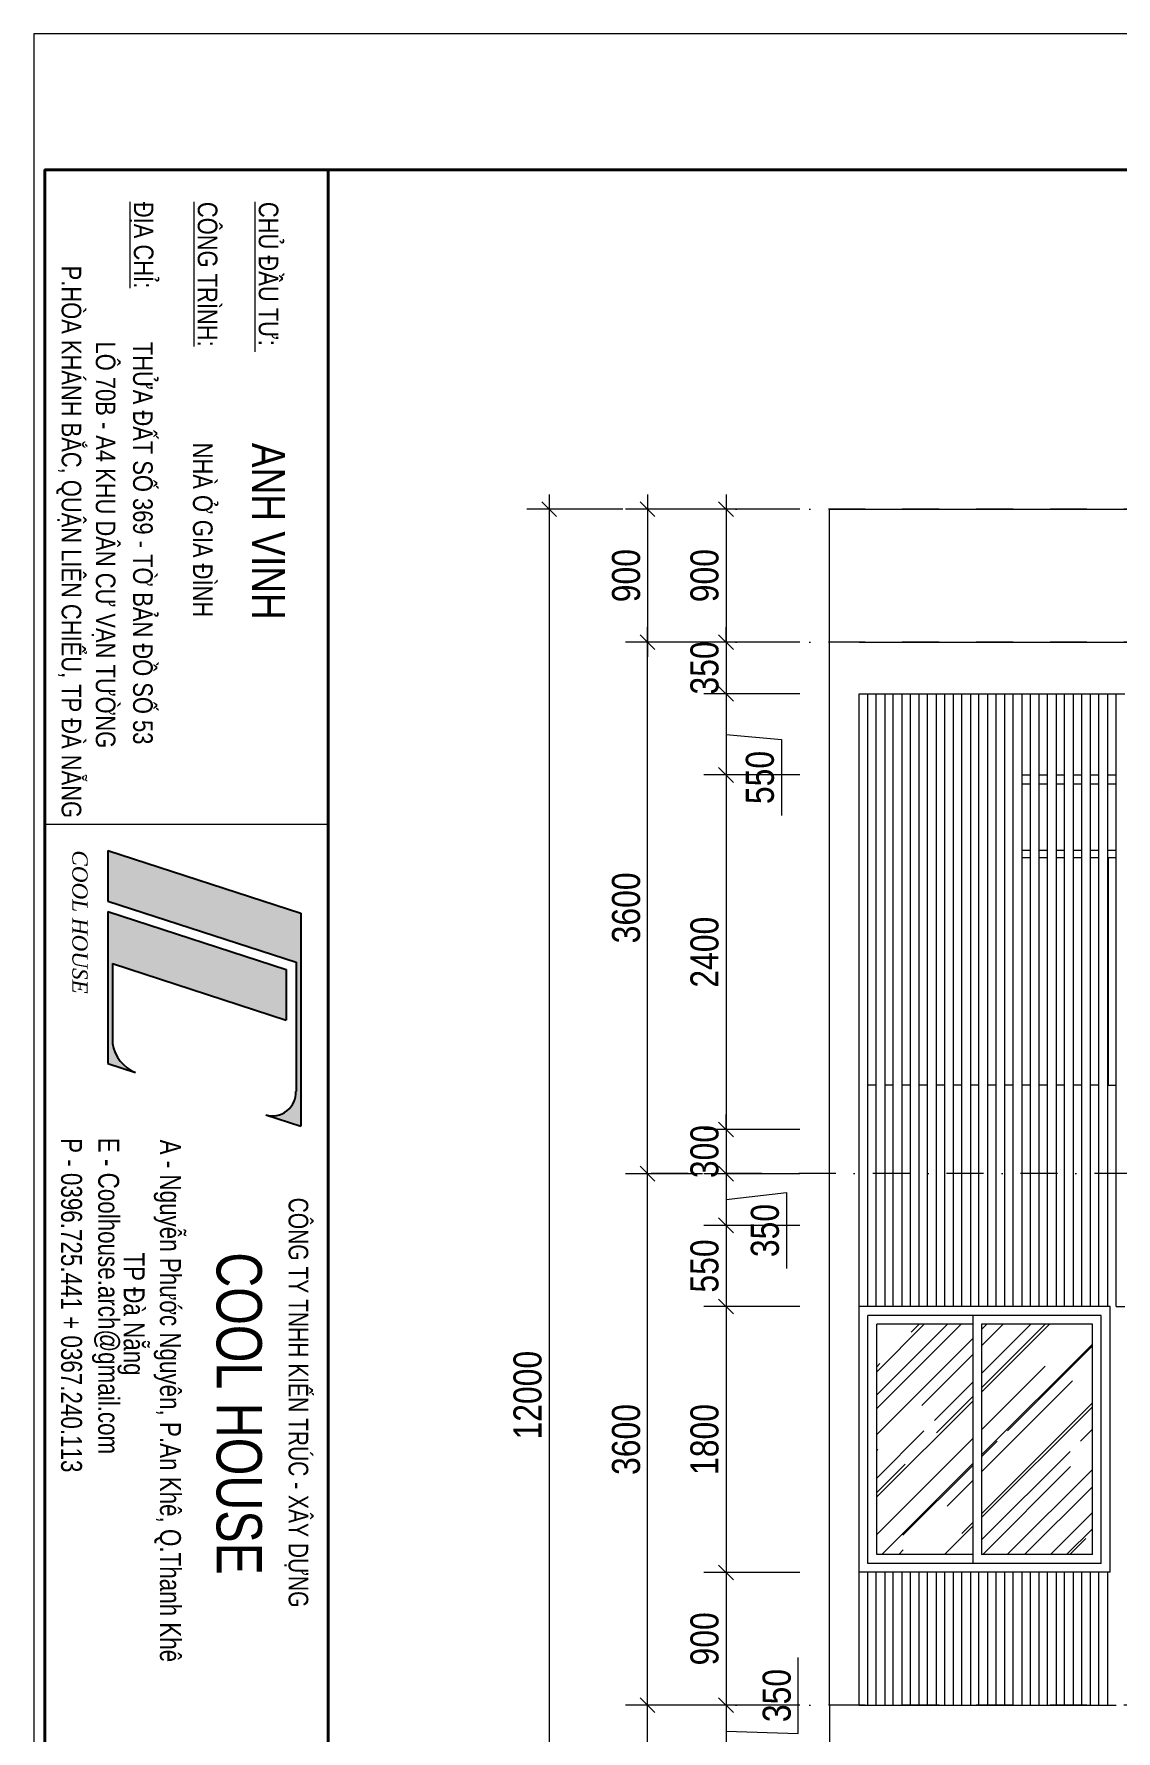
# Model space of a CAD drawing. Header units: inches. Extents: x 921646 to 2157952, y -92667 to 262089.
# Drawn here: x 1967989 to 1975314, y 175578 to 187071 of the extents above; entities that cross this region are included whole.
import ezdxf

# ---------------------------------------------------------------- set-up
doc = ezdxf.new("R2010")
doc.units = ezdxf.units.IN
doc.header["$MEASUREMENT"] = 0
doc.linetypes.add('DASHDOT', pattern=[1, 0.5, -0.25, 0, -0.25])
doc.layers.get('0').update_dxf_attribs({"lineweight": 9})
doc.layers.get('DEFPOINTS').update_dxf_attribs({"lineweight": 9})
for name, color, linetype, lineweight in [('04-TRUC', 40, 'DASHDOT', 9), ('11 CUA', 42, 'Continuous', 15), ('13-VATDUNG', 104, 'Continuous', 13), ('Cp Net Dam 0.25', 4, 'Continuous', 25), ('Cp Net Manh 0.15', 8, 'Continuous', 15), ('Cp Net Thep 0.40', 2, 'Continuous', 40), ('Cp Text 0.15', 3, 'Continuous', 15), ('dim', 252, 'Continuous', 9), ('HATCH', 244, 'Continuous', 0)]:
    doc.layers.add(name, color=color, linetype=linetype, lineweight=lineweight)
doc.styles.add('IN', font='VHARIAL.TTF')
doc.styles.add('kt', font='VHELVCN.TTF')
doc.styles.add('Text', font='VKORIN.TTF')
doc.styles.add('tvsimil', font='tvsimli.shx', dxfattribs={"width": 0.85})
doc.dimstyles.new('DIM 100 - cp1601 nho', dxfattribs={"dimtxt": 190, "dimasz": 100, "dimexe": 150, "dimexo": 100, "dimgap": 50, "dimtad": 1, "dimdec": 0, "dimrnd": 1, "dimzin": 0, "dimdsep": 32, "dimtxsty": 'tvsimil', "dimblk": 'OBLIQUE', "dimcen": -0.09, "dimdle": 100, "dimclrd": 15, "dimclre": 15, "dimclrt": 3, "dimadec": 0, "dimazin": 0, "dimtfac": 1, "dimtdec": 0, "dimtix": 1, "dimtmove": 1, "dimatfit": 3, "dimfxl": 500, "dimfxlon": 1, "dimtolj": 1, "dimtzin": 0, "dimlwd": -1, "dimlwe": -1, "dimarcsym": 0})

# ---------------------------------------------------------------- blocks, each defined once
blk = doc.blocks.new('_Oblique')
at = {"color": 0, "linetype": 'ByBlock', "lineweight": -2}
blk.add_line((-0.5, -0.5), (0.5, 0.5), dxfattribs=at)
blk = doc.blocks.new('*D159')
at = {"layer": 'DEFPOINTS', "color": 0, "transparency": 16777216}
for p in [(1973574, 178453), (1972674, 176653), (1973574, 176653)]:
    blk.add_point(p, dxfattribs=at)
at = {"layer": 'dim', "color": 15, "linetype": 'Continuous', "transparency": 16777216}
for p, q in [((1972674, 178553), (1972674, 176553)), ((1973174, 178453), (1972524, 178453)), ((1973174, 176653), (1972524, 176653))]:
    blk.add_line(p, q, dxfattribs=at)
at = {"layer": 'dim', "color": 15, "transparency": 16777216, "xscale": 100, "yscale": 100, "zscale": 100}
for p, rotation in [((1972674, 178453), 90), ((1972674, 176653), 270)]:
    blk.add_blockref('_Oblique', p, dxfattribs=dict(at, rotation=rotation))
at = {"layer": 'dim', "color": 3, "transparency": 16777216, "insert": (1972529, 177553), "char_height": 190, "attachment_point": 5, "rotation": 90, "style": 'tvsimil'}
blk.add_mtext('\\A1;1800', dxfattribs=at)
blk = doc.blocks.new('*D160')
at = {"layer": 'DEFPOINTS', "color": 0, "transparency": 16777216}
for p in [(1972143, 175753), (1972615, 175753), (1972615, 171853)]:
    blk.add_point(p, dxfattribs=at)
at = {"layer": 'dim', "color": 15, "linetype": 'Continuous', "transparency": 16777216}
for p, q in [((1972143, 171753), (1972143, 175853)), ((1972515, 175753), (1971993, 175753)), ((1972515, 171853), (1971993, 171853))]:
    blk.add_line(p, q, dxfattribs=at)
at = {"layer": 'dim', "color": 15, "transparency": 16777216, "xscale": 100, "yscale": 100, "zscale": 100}
for p, rotation in [((1972143, 175753), 90), ((1972143, 171853), 270)]:
    blk.add_blockref('_Oblique', p, dxfattribs=dict(at, rotation=rotation))
at = {"layer": 'dim', "color": 3, "transparency": 16777216, "insert": (1971998, 173803), "char_height": 190, "attachment_point": 5, "rotation": 90, "style": 'tvsimil'}
blk.add_mtext('\\A1;3900', dxfattribs=at)
blk = doc.blocks.new('*D161')
at = {"layer": 'DEFPOINTS', "color": 0, "transparency": 16777216}
for p in [(1972143, 179353), (1972615, 179353), (1972615, 175753)]:
    blk.add_point(p, dxfattribs=at)
at = {"layer": 'dim', "color": 15, "linetype": 'Continuous', "transparency": 16777216}
for p, q in [((1972143, 175653), (1972143, 179453)), ((1972515, 179353), (1971993, 179353)), ((1972515, 175753), (1971993, 175753))]:
    blk.add_line(p, q, dxfattribs=at)
at = {"layer": 'dim', "color": 15, "transparency": 16777216, "xscale": 100, "yscale": 100, "zscale": 100}
for p, rotation in [((1972143, 179353), 90), ((1972143, 175753), 270)]:
    blk.add_blockref('_Oblique', p, dxfattribs=dict(at, rotation=rotation))
at = {"layer": 'dim', "color": 3, "transparency": 16777216, "insert": (1971998, 177553), "char_height": 190, "attachment_point": 5, "rotation": 90, "style": 'tvsimil'}
blk.add_mtext('\\A1;3600', dxfattribs=at)
blk = doc.blocks.new('*D164')
at = {"layer": 'DEFPOINTS', "color": 0, "transparency": 16777216}
for p in [(1972615, 183853), (1971476, 171853), (1972615, 171853)]:
    blk.add_point(p, dxfattribs=at)
at = {"layer": 'dim', "color": 15, "linetype": 'Continuous', "transparency": 16777216}
for p, q in [((1971476, 183953), (1971476, 171753)), ((1971976, 183853), (1971326, 183853)), ((1971976, 171853), (1971326, 171853))]:
    blk.add_line(p, q, dxfattribs=at)
at = {"layer": 'dim', "color": 15, "transparency": 16777216, "xscale": 100, "yscale": 100, "zscale": 100}
for p, rotation in [((1971476, 183853), 90), ((1971476, 171853), 270)]:
    blk.add_blockref('_Oblique', p, dxfattribs=dict(at, rotation=rotation))
at = {"layer": 'dim', "color": 3, "transparency": 16777216, "insert": (1971331, 177853), "char_height": 190, "attachment_point": 5, "rotation": 90, "style": 'tvsimil'}
blk.add_mtext('\\A1;12000', dxfattribs=at)
blk = doc.blocks.new('*D165')
at = {"layer": 'DEFPOINTS', "color": 0, "transparency": 16777216}
for p in [(1972615, 183853), (1972143, 182953), (1972615, 182953)]:
    blk.add_point(p, dxfattribs=at)
at = {"layer": 'dim', "color": 15, "linetype": 'Continuous', "transparency": 16777216}
for p, q in [((1972143, 183953), (1972143, 182853)), ((1972515, 183853), (1971993, 183853)), ((1972515, 182953), (1971993, 182953))]:
    blk.add_line(p, q, dxfattribs=at)
at = {"layer": 'dim', "color": 15, "transparency": 16777216, "xscale": 100, "yscale": 100, "zscale": 100}
for p, rotation in [((1972143, 183853), 90), ((1972143, 182953), 270)]:
    blk.add_blockref('_Oblique', p, dxfattribs=dict(at, rotation=rotation))
at = {"layer": 'dim', "color": 3, "transparency": 16777216, "insert": (1971998, 183403), "char_height": 190, "attachment_point": 5, "rotation": 90, "style": 'tvsimil'}
blk.add_mtext('\\A1;900', dxfattribs=at)
blk = doc.blocks.new('*D167')
at = {"layer": 'DEFPOINTS', "color": 0, "transparency": 16777216}
for p in [(1975374, 179653), (1972674, 179353), (1973374, 179353)]:
    blk.add_point(p, dxfattribs=at)
at = {"layer": 'dim', "color": 15, "linetype": 'Continuous', "transparency": 16777216}
for p, q in [((1972674, 179653), (1972674, 179753)), ((1973174, 179653), (1972524, 179653)), ((1972674, 179653), (1972674, 179353)), ((1973174, 179353), (1972524, 179353)), ((1972674, 179353), (1972674, 179253))]:
    blk.add_line(p, q, dxfattribs=at)
at = {"layer": 'dim', "color": 15, "transparency": 16777216, "xscale": 100, "yscale": 100, "zscale": 100}
for p, rotation in [((1972674, 179653), 270), ((1972674, 179353), 90)]:
    blk.add_blockref('_Oblique', p, dxfattribs=dict(at, rotation=rotation))
at = {"layer": 'dim', "color": 3, "transparency": 16777216, "insert": (1972529, 179503), "char_height": 190, "attachment_point": 5, "rotation": 90, "style": 'tvsimil'}
blk.add_mtext('\\A1;300', dxfattribs=at)
blk = doc.blocks.new('*D168')
at = {"layer": 'DEFPOINTS', "color": 0, "transparency": 16777216}
for p in [(1975374, 179003), (1972674, 178453), (1973574, 178453)]:
    blk.add_point(p, dxfattribs=at)
at = {"layer": 'dim', "color": 15, "linetype": 'Continuous', "transparency": 16777216}
for p, q in [((1972674, 179103), (1972674, 178353)), ((1973174, 179003), (1972524, 179003)), ((1973174, 178453), (1972524, 178453))]:
    blk.add_line(p, q, dxfattribs=at)
at = {"layer": 'dim', "color": 15, "transparency": 16777216, "xscale": 100, "yscale": 100, "zscale": 100}
for p, rotation in [((1972674, 179003), 90), ((1972674, 178453), 270)]:
    blk.add_blockref('_Oblique', p, dxfattribs=dict(at, rotation=rotation))
at = {"layer": 'dim', "color": 3, "transparency": 16777216, "insert": (1972529, 178728), "char_height": 190, "attachment_point": 5, "rotation": 90, "style": 'tvsimil'}
blk.add_mtext('\\A1;550', dxfattribs=at)
blk = doc.blocks.new('*D171')
at = {"layer": 'DEFPOINTS', "color": 0, "transparency": 16777216}
for p in [(1973374, 182953), (1972674, 182603), (1973574, 182603)]:
    blk.add_point(p, dxfattribs=at)
at = {"layer": 'dim', "color": 15, "linetype": 'Continuous', "transparency": 16777216}
for p, q in [((1972674, 182953), (1972674, 183053)), ((1973174, 182953), (1972524, 182953)), ((1972674, 182953), (1972674, 182603)), ((1973174, 182603), (1972524, 182603)), ((1972674, 182603), (1972674, 182503))]:
    blk.add_line(p, q, dxfattribs=at)
at = {"layer": 'dim', "color": 15, "transparency": 16777216, "xscale": 100, "yscale": 100, "zscale": 100}
for p, rotation in [((1972674, 182953), 270), ((1972674, 182603), 90)]:
    blk.add_blockref('_Oblique', p, dxfattribs=dict(at, rotation=rotation))
at = {"layer": 'dim', "color": 3, "transparency": 16777216, "insert": (1972529, 182778), "char_height": 190, "attachment_point": 5, "rotation": 90, "style": 'tvsimil'}
blk.add_mtext('\\A1;350', dxfattribs=at)
blk = doc.blocks.new('*D173')
at = {"layer": 'DEFPOINTS', "color": 0, "transparency": 16777216}
for p in [(1974678, 182053), (1972674, 179653), (1975374, 179653)]:
    blk.add_point(p, dxfattribs=at)
at = {"layer": 'dim', "color": 15, "linetype": 'Continuous', "transparency": 16777216}
for p, q in [((1973174, 182053), (1972524, 182053)), ((1972674, 182153), (1972674, 179553)), ((1973174, 179653), (1972524, 179653))]:
    blk.add_line(p, q, dxfattribs=at)
at = {"layer": 'dim', "color": 15, "transparency": 16777216, "xscale": 100, "yscale": 100, "zscale": 100}
for p, rotation in [((1972674, 182053), 90), ((1972674, 179653), 270)]:
    blk.add_blockref('_Oblique', p, dxfattribs=dict(at, rotation=rotation))
at = {"layer": 'dim', "color": 3, "transparency": 16777216, "insert": (1972529, 180853), "char_height": 190, "attachment_point": 5, "rotation": 90, "style": 'tvsimil'}
blk.add_mtext('\\A1;2400', dxfattribs=at)
blk = doc.blocks.new('*D174')
at = {"layer": 'DEFPOINTS', "color": 0, "transparency": 16777216}
for p in [(1973374, 175753), (1972674, 175403), (1973574, 175403)]:
    blk.add_point(p, dxfattribs=at)
at = {"layer": 'dim', "color": 15, "linetype": 'Continuous', "transparency": 16777216}
for p, q in [((1973163, 175561), (1973163, 176077)), ((1972674, 175853), (1972674, 175303)), ((1973174, 175753), (1972524, 175753)), ((1972674, 175578), (1973163, 175561)), ((1973174, 175403), (1972524, 175403))]:
    blk.add_line(p, q, dxfattribs=at)
at = {"layer": 'dim', "color": 15, "transparency": 16777216, "xscale": 100, "yscale": 100, "zscale": 100}
for p, rotation in [((1972674, 175753), 90), ((1972674, 175403), 270)]:
    blk.add_blockref('_Oblique', p, dxfattribs=dict(at, rotation=rotation))
at = {"layer": 'dim', "color": 3, "transparency": 16777216, "insert": (1973018, 175819), "char_height": 190, "attachment_point": 5, "rotation": 90, "style": 'tvsimil'}
blk.add_mtext('\\A1;350', dxfattribs=at)
blk = doc.blocks.new('*D175')
at = {"layer": 'DEFPOINTS', "color": 0, "transparency": 16777216}
for p in [(1973574, 182603), (1972674, 182053), (1974678, 182053)]:
    blk.add_point(p, dxfattribs=at)
at = {"layer": 'dim', "color": 15, "linetype": 'Continuous', "transparency": 16777216}
for p, q in [((1972674, 182703), (1972674, 181953)), ((1973174, 182603), (1972524, 182603)), ((1972674, 182328), (1973049, 182293)), ((1973049, 182293), (1973049, 181778)), ((1973174, 182053), (1972524, 182053))]:
    blk.add_line(p, q, dxfattribs=at)
at = {"layer": 'dim', "color": 15, "transparency": 16777216, "xscale": 100, "yscale": 100, "zscale": 100}
for p, rotation in [((1972674, 182603), 90), ((1972674, 182053), 270)]:
    blk.add_blockref('_Oblique', p, dxfattribs=dict(at, rotation=rotation))
at = {"layer": 'dim', "color": 3, "transparency": 16777216, "insert": (1972904, 182036), "char_height": 190, "attachment_point": 5, "rotation": 90, "style": 'tvsimil'}
blk.add_mtext('\\A1;550', dxfattribs=at)
blk = doc.blocks.new('*D178')
at = {"layer": 'DEFPOINTS', "color": 0, "transparency": 16777216}
for p in [(1973574, 176653), (1972674, 175753), (1973474, 175753)]:
    blk.add_point(p, dxfattribs=at)
at = {"layer": 'dim', "color": 15, "linetype": 'Continuous', "transparency": 16777216}
for p, q in [((1973174, 176653), (1972524, 176653)), ((1972674, 176753), (1972674, 175653)), ((1973174, 175753), (1972524, 175753))]:
    blk.add_line(p, q, dxfattribs=at)
at = {"layer": 'dim', "color": 15, "transparency": 16777216, "xscale": 100, "yscale": 100, "zscale": 100}
for p, rotation in [((1972674, 176653), 90), ((1972674, 175753), 270)]:
    blk.add_blockref('_Oblique', p, dxfattribs=dict(at, rotation=rotation))
at = {"layer": 'dim', "color": 3, "transparency": 16777216, "insert": (1972529, 176203), "char_height": 190, "attachment_point": 5, "rotation": 90, "style": 'tvsimil'}
blk.add_mtext('\\A1;900', dxfattribs=at)
blk = doc.blocks.new('*D148')
at = {"layer": 'DEFPOINTS', "color": 0, "transparency": 16777216}
for p in [(1973374, 179353), (1972674, 179003), (1975374, 179003)]:
    blk.add_point(p, dxfattribs=at)
at = {"layer": 'dim', "color": 15, "linetype": 'Continuous', "transparency": 16777216}
for p, q in [((1972674, 179453), (1972674, 178903)), ((1973174, 179353), (1972524, 179353)), ((1972674, 179178), (1973083, 179226)), ((1973083, 179226), (1973083, 178710)), ((1973174, 179003), (1972524, 179003))]:
    blk.add_line(p, q, dxfattribs=at)
at = {"layer": 'dim', "color": 15, "transparency": 16777216, "xscale": 100, "yscale": 100, "zscale": 100}
for p, rotation in [((1972674, 179353), 90), ((1972674, 179003), 270)]:
    blk.add_blockref('_Oblique', p, dxfattribs=dict(at, rotation=rotation))
at = {"layer": 'dim', "color": 3, "transparency": 16777216, "insert": (1972938, 178968), "char_height": 190, "attachment_point": 5, "rotation": 90, "style": 'tvsimil'}
blk.add_mtext('\\A1;350', dxfattribs=at)
blk = doc.blocks.new('*D149')
at = {"layer": 'DEFPOINTS', "color": 0, "transparency": 16777216}
for p in [(1972143, 182953), (1972615, 182953), (1972615, 179353)]:
    blk.add_point(p, dxfattribs=at)
at = {"layer": 'dim', "color": 15, "linetype": 'Continuous', "transparency": 16777216}
for p, q in [((1972143, 179253), (1972143, 183053)), ((1972515, 182953), (1971993, 182953)), ((1972515, 179353), (1971993, 179353))]:
    blk.add_line(p, q, dxfattribs=at)
at = {"layer": 'dim', "color": 15, "transparency": 16777216, "xscale": 100, "yscale": 100, "zscale": 100}
for p, rotation in [((1972143, 182953), 90), ((1972143, 179353), 270)]:
    blk.add_blockref('_Oblique', p, dxfattribs=dict(at, rotation=rotation))
at = {"layer": 'dim', "color": 3, "transparency": 16777216, "insert": (1971998, 181153), "char_height": 190, "attachment_point": 5, "rotation": 90, "style": 'tvsimil'}
blk.add_mtext('\\A1;3600', dxfattribs=at)
blk = doc.blocks.new('*D151')
at = {"layer": 'DEFPOINTS', "color": 0, "transparency": 16777216}
for p in [(1973374, 183853), (1972674, 182953), (1973374, 182953)]:
    blk.add_point(p, dxfattribs=at)
at = {"layer": 'dim', "color": 15, "linetype": 'Continuous', "transparency": 16777216}
for p, q in [((1972674, 183953), (1972674, 182853)), ((1973174, 183853), (1972524, 183853)), ((1973174, 182953), (1972524, 182953))]:
    blk.add_line(p, q, dxfattribs=at)
at = {"layer": 'dim', "color": 15, "transparency": 16777216, "xscale": 100, "yscale": 100, "zscale": 100}
for p, rotation in [((1972674, 183853), 90), ((1972674, 182953), 270)]:
    blk.add_blockref('_Oblique', p, dxfattribs=dict(at, rotation=rotation))
at = {"layer": 'dim', "color": 3, "transparency": 16777216, "insert": (1972529, 183403), "char_height": 190, "attachment_point": 5, "rotation": 90, "style": 'tvsimil'}
blk.add_mtext('\\A1;900', dxfattribs=at)
blk = doc.blocks.new('Khung Ht dep')
at = {"layer": 'HATCH'}
h = blk.add_hatch(color=256, dxfattribs=at)
h.dxf.hatch_style = 1
h.paths.add_polyline_path([(9412, 2369), (9878, 2369), (10440, 4098), (11626, 4098, -0.508984), (11842, 3821), (11946, 4142), (9989, 4142)])
h.paths.add_polyline_path([(9972, 2369), (11370, 2369), (11453, 2625, -0.262638), (11186, 2413), (10452, 2413), (10971, 4009), (10505, 4009)], flags=17)
blk.add_line((9173, 4392), (9173, 1792))
at = {"layer": 'Cp Net Dam 0.25'}
for p, q in [((9412, 2369), (9989, 4142)), ((9878, 2369), (10440, 4098)), ((9989, 4142), (11946, 4142)), ((10440, 4098), (11626, 4098)), ((11842, 3821), (11946, 4142)), ((9972, 2369), (10505, 4009)), ((10452, 2413), (10971, 4009)), ((10505, 4009), (10971, 4009)), ((11370, 2369), (11453, 2625)), ((9412, 2369), (9878, 2369)), ((9972, 2369), (11370, 2369)), ((10452, 2413), (11186, 2413))]:
    blk.add_line(p, q, dxfattribs=at)
for centre, radius, start, end in [((11633, 3881), 217, 344.0217, 91.9232), ((11131, 2756), 347, 278.9949, 337.8578)]:
    blk.add_arc(centre, radius, start, end, dxfattribs=at)
at = {"layer": 'Cp Net Thep 0.40', "color": 106}
blk.add_line((3162, 4392), (30380, 4392), dxfattribs=at)
at = {"layer": 'Cp Net Thep 0.40', "color": 106, "flags": 128}
blk.add_lwpolyline([(30380, 21415), (30380, 1792), (3162, 1792), (3162, 21415)], close=True, dxfattribs=at)
at = {"layer": 'DEFPOINTS', "ltscale": 100}
blk.add_lwpolyline([(30430, 1692), (30430, 21515), (1912, 21515), (1912, 1692)], close=True, dxfattribs=at)
at = {"layer": 'Cp Net Manh 0.15', "insert": (9412, 2185), "char_height": 140.72, "width": 1957.54, "attachment_point": 1, "rotation": 359.9996, "style": 'kt'}
blk.add_mtext('\\pxqd;{\\fTimes New Roman|b0|i1|c0|p18;COOL HOUSE}', dxfattribs=at)
at = {"layer": 'Cp Text 0.15', "color": 8, "style": 'Text', "width": 0.8}
for s, height, p in [('COÂNG TY TNHH KIEÁN TRUÙC - XAÂY DÖÏNG', 180.23, (12602, 4030)), ('COOL HOUSE', 415.3, (13104, 3369)), ('A - Nguyeãn Phöôùc Nguyeân, P.An Kheâ, Q.Thanh Kheâ', 192.25, (12069, 2849)), ('TP Ñaø Naüng', 192.25, (13105, 2516)), ('E - Coolhouse.arch@gmail.com', 192.25, (12052, 2282)), ('P - 0396.725.441 + 0367.240.113', 192.25, (12055, 1941))]:
    blk.add_text(s, height=height, dxfattribs=at).set_placement(p)
at = {"layer": 'Cp Text 0.15', "color": 7, "ltscale": 100, "style": 'IN', "width": 0.8}
for s, height, p in [('%%uchñ ®Çu t\xad: ', 180, (3455, 3756)), ('ANH VINH', 304.2, (5669, 3694, -32416)), ('%%Uc«ng tr×nh:', 180, (3455, 3196)), ('nhµ ë gia ®×nh', 180, (5667, 3152, -32416)), ('%%U®Þa chØ:', 180, (3455, 2609)), ('thöa ®Êt sè 369 - tê b¶n ®å sè 53', 180, (4741, 2602, -32416)), ('l« 70b - a4 khu d©n c\xad v¹n t\xadêng ', 180, (4738, 2260, -32416)), ('p.hßa kh¸nh b¾c, quËn liªn chiÓu, tp ®µ n½ng', 180, (4041, 1946, -32416))]:
    blk.add_text(s, height=height, dxfattribs=at).set_placement(p)

msp = doc.modelspace()

# ---------------------------------------------------------------- hatches: boundary and pattern name
at = {"layer": '11 CUA'}
h = msp.add_hatch(dxfattribs=at)
h.set_pattern_fill('AR-RROOF', color=256, scale=300, angle=45)
h.set_pattern_definition([(45, (25616.73, 812.96), (254.55844, 678.82251), [4500, -600, 1500, -300]), (45, (25792.8, 1201.16), (-494.26764, 70.00357), [900, -99, 1800, -225]), (45, (25542.48, 1099.34), (960.958116, 1245.215042), [2400, -420, 1200, -300])])
h.paths.add_polyline_path([(1977514.1, 178393.4), (1976704.1, 178393.4), (1976704.1, 177953.4), (1977514.1, 177953.4)])
h.paths.add_polyline_path([(1976644.1, 178393.4), (1975834.1, 178393.4), (1975834.1, 177953.4), (1976644.1, 177953.4)])
h.paths.add_polyline_path([(1976594.1, 177813.4), (1975914.1, 177813.4), (1975914.1, 176653.4), (1976594.1, 176653.4)])
h.paths.add_polyline_path([(1977434.1, 177813.4), (1976754.1, 177813.4), (1976754.1, 176653.4), (1977434.1, 176653.4)])
h.paths.add_polyline_path([(1975154.1, 178333.4), (1974404.1, 178333.4), (1974404.1, 176773.4), (1975154.1, 176773.4)])
h.paths.add_polyline_path([(1974344.1, 178333.4), (1973694.1, 178333.4), (1973694.1, 176773.4), (1974344.1, 176773.4)])
h.paths.add_polyline_path([(1975794.1, 174103.4), (1975184, 174103.4), (1975184, 171933.4), (1975794.1, 171933.4)])
h.paths.add_polyline_path([(1975844, 174683.4), (1974337.9, 174683.4), (1974337.3, 174247.6), (1975843.8, 174245.6)])
h.paths.add_polyline_path([(1977414.1, 174683.4), (1975904, 174683.4), (1975903.8, 174245.5), (1977414.1, 174243.4)])
h.paths.add_polyline_path([(1977334.1, 174103.4), (1976724.1, 174103.4), (1976724.1, 171933.4), (1977334.1, 171933.4)])
h.paths.add_polyline_path([(1976564.1, 174103.4), (1975954.1, 174103.4), (1975954.1, 171933.4), (1976564.1, 171933.4)])
h.paths.add_polyline_path([(1975024, 174103.4), (1974418, 174103.4), (1974418, 171933.4), (1975024, 171933.4)])

# ---------------------------------------------------------------- linework, layer by layer
at = {"layer": '04-TRUC', "ltscale": 500}
for p, q in [((1980118.1, 183853.4), (1972159.5, 183853.4)), ((1980118.1, 182953.4), (1972159.5, 182953.4)), ((1979918.1, 179353.4), (1971959.5, 179353.4)), ((1980118.1, 175753.4), (1972159.5, 175753.4))]:
    msp.add_line(p, q, dxfattribs=at)
at = {"layer": '13-VATDUNG'}
for p, q in [((1973374.1, 183853.4), (1978374.1, 183853.4)), ((1973374.1, 179353.4), (1973374.1, 183853.4)), ((1973574.1, 182953.4), (1973374.1, 182953.4)), ((1973574.1, 182953.4), (1978174.1, 182953.4)), ((1973574.1, 179353.4), (1973574.1, 182603.4)), ((1973574.1, 182603.4), (1973634.1, 182603.4)), ((1973634.1, 179953.4), (1973634.1, 182603.4)), ((1973634.1, 182603.4), (1973690.1, 182603.4)), ((1973690.1, 179953.4), (1973690.1, 182603.4)), ((1973690.1, 182603.4), (1973750.1, 182603.4)), ((1973750.1, 179953.4), (1973750.1, 182603.4)), ((1973750.1, 182603.4), (1973806.1, 182603.4)), ((1973806.1, 179953.4), (1973806.1, 182603.4)), ((1973806.1, 182603.4), (1973866.1, 182603.4)), ((1973866.1, 179953.4), (1973866.1, 182603.4)), ((1973866.1, 182603.4), (1973922.1, 182603.4)), ((1973922.1, 179953.4), (1973922.1, 182603.4)), ((1973922.1, 182603.4), (1973982.1, 182603.4)), ((1973982.1, 179953.4), (1973982.1, 182603.4)), ((1973982.1, 182603.4), (1974038.1, 182603.4)), ((1974038.1, 179953.4), (1974038.1, 182603.4)), ((1974038.1, 182603.4), (1974098.1, 182603.4)), ((1974098.1, 179953.4), (1974098.1, 182603.4)), ((1974098.1, 182603.4), (1974154.1, 182603.4)), ((1974154.1, 182603.4), (1974214.1, 182603.4)), ((1974154.1, 179953.4), (1974154.1, 182603.4)), ((1974214.1, 179953.4), (1974214.1, 182603.4)), ((1974214.1, 182603.4), (1974270.1, 182603.4)), ((1974270.1, 179953.4), (1974270.1, 182603.4)), ((1974270.1, 182603.4), (1974330.1, 182603.4)), ((1974330.1, 179953.4), (1974330.1, 182603.4)), ((1974330.1, 182603.4), (1974386.1, 182603.4)), ((1974386.1, 179953.4), (1974386.1, 182603.4)), ((1974386.1, 182603.4), (1974446.1, 182603.4)), ((1974446.1, 179953.4), (1974446.1, 182603.4)), ((1974446.1, 182603.4), (1974502.1, 182603.4)), ((1974502.1, 179953.4), (1974502.1, 182603.4)), ((1974502.1, 182603.4), (1974562.1, 182603.4)), ((1974562.1, 179953.4), (1974562.1, 182603.4)), ((1974562.1, 182603.4), (1974618.1, 182603.4)), ((1974618.1, 179953.4), (1974618.1, 182603.4)), ((1974618.1, 182603.4), (1974678.1, 182603.4)), ((1974678.1, 182603.4), (1974734.1, 182603.4)), ((1974678.1, 182053.4), (1974678.1, 182603.4)), ((1974734.1, 182053.4), (1974734.1, 182603.4)), ((1974734.1, 182603.4), (1974794.1, 182603.4)), ((1974794.1, 182053.4), (1974794.1, 182603.4)), ((1974794.1, 182603.4), (1974850.1, 182603.4)), ((1974850.1, 182053.4), (1974850.1, 182603.4)), ((1974850.1, 182603.4), (1974910.1, 182603.4)), ((1974910.1, 182053.4), (1974910.1, 182603.4)), ((1974910.1, 182603.4), (1974966.1, 182603.4)), ((1974966.1, 182603.4), (1975026.1, 182603.4)), ((1974966.1, 182053.4), (1974966.1, 182603.4)), ((1975026.1, 182053.4), (1975026.1, 182603.4)), ((1975026.1, 182603.4), (1975082.1, 182603.4)), ((1975082.1, 182053.4), (1975082.1, 182603.4)), ((1975082.1, 182603.4), (1975142.1, 182603.4)), ((1975142.1, 182053.4), (1975142.1, 182603.4)), ((1975142.1, 182603.4), (1975198.1, 182603.4)), ((1975198.1, 182053.4), (1975198.1, 182603.4)), ((1975198.1, 182603.4), (1975258.1, 182603.4)), ((1975258.1, 182053.4), (1975258.1, 182603.4)), ((1975258.1, 182603.4), (1975314.1, 182603.4)), ((1975314.1, 182603.4), (1975374.1, 182603.4)), ((1975314.1, 182053.4), (1975314.1, 182603.4)), ((1974678.1, 179953.4), (1974678.1, 182053.4)), ((1974678.1, 182053.4), (1974734.1, 182053.4)), ((1974734.1, 179953.4), (1974734.1, 182053.4)), ((1974794.1, 179953.4), (1974794.1, 182053.4)), ((1974794.1, 182053.4), (1974850.1, 182053.4)), ((1974850.1, 179953.4), (1974850.1, 182053.4)), ((1974910.1, 179953.4), (1974910.1, 182053.4)), ((1974910.1, 182053.4), (1974966.1, 182053.4)), ((1974966.1, 179953.4), (1974966.1, 182053.4)), ((1975026.1, 179953.4), (1975026.1, 182053.4)), ((1975026.1, 182053.4), (1975082.1, 182053.4)), ((1975082.1, 179953.4), (1975082.1, 182053.4)), ((1975142.1, 179953.4), (1975142.1, 182053.4)), ((1975142.1, 182053.4), (1975198.1, 182053.4)), ((1975198.1, 179953.4), (1975198.1, 182053.4)), ((1975258.1, 179953.4), (1975258.1, 182053.4)), ((1975258.1, 182053.4), (1975314.1, 182053.4)), ((1975314.1, 179953.4), (1975314.1, 182053.4)), ((1974678.1, 181993.4), (1974734.1, 181993.4)), ((1974794.1, 181993.4), (1974850.1, 181993.4)), ((1974910.1, 181993.4), (1974966.1, 181993.4)), ((1975026.1, 181993.4), (1975082.1, 181993.4)), ((1975142.1, 181993.4), (1975198.1, 181993.4)), ((1975258.1, 181993.4), (1975314.1, 181993.4)), ((1974678.1, 181543.4), (1974734.1, 181543.4)), ((1974678.1, 181493.4), (1974734.1, 181493.4)), ((1974794.1, 181543.4), (1974850.1, 181543.4)), ((1974794.1, 181493.4), (1974850.1, 181493.4)), ((1974910.1, 181543.4), (1974966.1, 181543.4)), ((1974910.1, 181493.4), (1974966.1, 181493.4)), ((1975026.1, 181543.4), (1975082.1, 181543.4)), ((1975026.1, 181493.4), (1975082.1, 181493.4)), ((1975142.1, 181543.4), (1975198.1, 181543.4)), ((1975142.1, 181493.4), (1975198.1, 181493.4)), ((1975258.1, 181543.4), (1975314.1, 181543.4)), ((1975258.1, 181493.4), (1975314.1, 181493.4)), ((1973634.1, 179353.4), (1973634.1, 179953.4)), ((1973690.1, 179953.4), (1973634.1, 179953.4)), ((1973690.1, 179353.4), (1973690.1, 179953.4)), ((1973806.1, 179953.4), (1973750.1, 179953.4)), ((1973750.1, 179353.4), (1973750.1, 179953.4)), ((1973806.1, 179353.4), (1973806.1, 179953.4)), ((1973866.1, 179353.4), (1973866.1, 179953.4)), ((1973922.1, 179953.4), (1973866.1, 179953.4)), ((1973922.1, 179353.4), (1973922.1, 179953.4)), ((1973982.1, 179353.4), (1973982.1, 179953.4)), ((1974038.1, 179953.4), (1973982.1, 179953.4)), ((1974038.1, 179353.4), (1974038.1, 179953.4)), ((1974098.1, 179353.4), (1974098.1, 179953.4)), ((1974154.1, 179953.4), (1974098.1, 179953.4)), ((1974154.1, 179353.4), (1974154.1, 179953.4)), ((1974214.1, 179353.4), (1974214.1, 179953.4)), ((1974270.1, 179953.4), (1974214.1, 179953.4)), ((1974270.1, 179353.4), (1974270.1, 179953.4)), ((1974330.1, 179353.4), (1974330.1, 179953.4)), ((1974386.1, 179953.4), (1974330.1, 179953.4)), ((1974386.1, 179353.4), (1974386.1, 179953.4)), ((1974446.1, 179353.4), (1974446.1, 179953.4)), ((1974502.1, 179953.4), (1974446.1, 179953.4)), ((1974502.1, 179353.4), (1974502.1, 179953.4)), ((1974562.1, 179353.4), (1974562.1, 179953.4)), ((1974618.1, 179953.4), (1974562.1, 179953.4)), ((1974618.1, 179353.4), (1974618.1, 179953.4)), ((1974678.1, 179353.4), (1974678.1, 179953.4)), ((1974734.1, 179953.4), (1974678.1, 179953.4)), ((1974734.1, 179353.4), (1974734.1, 179953.4)), ((1974794.1, 179353.4), (1974794.1, 179953.4)), ((1974850.1, 179953.4), (1974794.1, 179953.4)), ((1974850.1, 179353.4), (1974850.1, 179953.4)), ((1974966.1, 179953.4), (1974910.1, 179953.4)), ((1974910.1, 179353.4), (1974910.1, 179953.4)), ((1974966.1, 179353.4), (1974966.1, 179953.4)), ((1975082.1, 179953.4), (1975026.1, 179953.4)), ((1975026.1, 179353.4), (1975026.1, 179953.4)), ((1975082.1, 179353.4), (1975082.1, 179953.4)), ((1975142.1, 179353.4), (1975142.1, 179953.4)), ((1975198.1, 179953.4), (1975142.1, 179953.4)), ((1975198.1, 179353.4), (1975198.1, 179953.4)), ((1975258.1, 179353.4), (1975258.1, 179953.4)), ((1975258.1, 179953.4), (1975314.1, 179953.4)), ((1975314.1, 179353.4), (1975314.1, 179953.4)), ((1973374.1, 175753.4), (1973374.1, 179353.4)), ((1973574.1, 178453.4), (1973574.1, 179353.4)), ((1973634.1, 179253.4), (1973634.1, 179353.4)), ((1973690.1, 179253.4), (1973690.1, 179353.4)), ((1973750.1, 179253.4), (1973750.1, 179353.4)), ((1973806.1, 179253.4), (1973806.1, 179353.4)), ((1973866.1, 179253.4), (1973866.1, 179353.4)), ((1973922.1, 179253.4), (1973922.1, 179353.4)), ((1973982.1, 179253.4), (1973982.1, 179353.4)), ((1974038.1, 179253.4), (1974038.1, 179353.4)), ((1974098.1, 179253.4), (1974098.1, 179353.4)), ((1974154.1, 179253.4), (1974154.1, 179353.4)), ((1974214.1, 179253.4), (1974214.1, 179353.4)), ((1974270.1, 179253.4), (1974270.1, 179353.4)), ((1974330.1, 179253.4), (1974330.1, 179353.4)), ((1974386.1, 179253.4), (1974386.1, 179353.4)), ((1974446.1, 179253.4), (1974446.1, 179353.4)), ((1974502.1, 179253.4), (1974502.1, 179353.4)), ((1974562.1, 179253.4), (1974562.1, 179353.4)), ((1974618.1, 179253.4), (1974618.1, 179353.4)), ((1974678.1, 179253.4), (1974678.1, 179353.4)), ((1974734.1, 179253.4), (1974734.1, 179353.4)), ((1974794.1, 179253.4), (1974794.1, 179353.4)), ((1974850.1, 179253.4), (1974850.1, 179353.4)), ((1974910.1, 179253.4), (1974910.1, 179353.4)), ((1974966.1, 179253.4), (1974966.1, 179353.4)), ((1975026.1, 179253.4), (1975026.1, 179353.4)), ((1975082.1, 179253.4), (1975082.1, 179353.4)), ((1975142.1, 179253.4), (1975142.1, 179353.4)), ((1975198.1, 179253.4), (1975198.1, 179353.4)), ((1975258.1, 179253.4), (1975258.1, 179353.4)), ((1975314.1, 179253.4), (1975314.1, 179353.4)), ((1973634.1, 179003.4), (1973634.1, 179253.4)), ((1973690.1, 179003.4), (1973690.1, 179253.4)), ((1973750.1, 179003.4), (1973750.1, 179253.4)), ((1973806.1, 179003.4), (1973806.1, 179253.4)), ((1973866.1, 179003.4), (1973866.1, 179253.4)), ((1973922.1, 179003.4), (1973922.1, 179253.4)), ((1973982.1, 179003.4), (1973982.1, 179253.4)), ((1974038.1, 179003.4), (1974038.1, 179253.4)), ((1974098.1, 179003.4), (1974098.1, 179253.4)), ((1974154.1, 179003.4), (1974154.1, 179253.4)), ((1974214.1, 179003.4), (1974214.1, 179253.4)), ((1974270.1, 179003.4), (1974270.1, 179253.4)), ((1974330.1, 179003.4), (1974330.1, 179253.4)), ((1974386.1, 179003.4), (1974386.1, 179253.4)), ((1974446.1, 179003.4), (1974446.1, 179253.4)), ((1974502.1, 179003.4), (1974502.1, 179253.4)), ((1974562.1, 179003.4), (1974562.1, 179253.4)), ((1974618.1, 179003.4), (1974618.1, 179253.4)), ((1974678.1, 179003.4), (1974678.1, 179253.4)), ((1974734.1, 179003.4), (1974734.1, 179253.4)), ((1974794.1, 179003.4), (1974794.1, 179253.4)), ((1974850.1, 179003.4), (1974850.1, 179253.4)), ((1974910.1, 179003.4), (1974910.1, 179253.4)), ((1974966.1, 179003.4), (1974966.1, 179253.4)), ((1975026.1, 179003.4), (1975026.1, 179253.4)), ((1975082.1, 179003.4), (1975082.1, 179253.4)), ((1975142.1, 179003.4), (1975142.1, 179253.4)), ((1975198.1, 179003.4), (1975198.1, 179253.4)), ((1975258.1, 179003.4), (1975258.1, 179253.4)), ((1975314.1, 179003.4), (1975314.1, 179253.4)), ((1973634.1, 178453.4), (1973634.1, 179003.4)), ((1973690.1, 178453.4), (1973690.1, 179003.4)), ((1973750.1, 178453.4), (1973750.1, 179003.4)), ((1973806.1, 178453.4), (1973806.1, 179003.4)), ((1973866.1, 178453.4), (1973866.1, 179003.4)), ((1973922.1, 178453.4), (1973922.1, 179003.4)), ((1973982.1, 178453.4), (1973982.1, 179003.4)), ((1974038.1, 178453.4), (1974038.1, 179003.4)), ((1974098.1, 178453.4), (1974098.1, 179003.4)), ((1974154.1, 178453.4), (1974154.1, 179003.4)), ((1974214.1, 178453.4), (1974214.1, 179003.4)), ((1974270.1, 178453.4), (1974270.1, 179003.4)), ((1974330.1, 178453.4), (1974330.1, 179003.4)), ((1974386.1, 178453.4), (1974386.1, 179003.4)), ((1974446.1, 178453.4), (1974446.1, 179003.4)), ((1974502.1, 178453.4), (1974502.1, 179003.4)), ((1974562.1, 178453.4), (1974562.1, 179003.4)), ((1974618.1, 178453.4), (1974618.1, 179003.4)), ((1974678.1, 178453.4), (1974678.1, 179003.4)), ((1974734.1, 178453.4), (1974734.1, 179003.4)), ((1974794.1, 178453.4), (1974794.1, 179003.4)), ((1974850.1, 178453.4), (1974850.1, 179003.4)), ((1974910.1, 178453.4), (1974910.1, 179003.4)), ((1974966.1, 178453.4), (1974966.1, 179003.4)), ((1975026.1, 178453.4), (1975026.1, 179003.4)), ((1975082.1, 178453.4), (1975082.1, 179003.4)), ((1975142.1, 178453.4), (1975142.1, 179003.4)), ((1975198.1, 178453.4), (1975198.1, 179003.4)), ((1975258.1, 178453.4), (1975258.1, 179003.4)), ((1975314.1, 178453.4), (1975314.1, 179003.4)), ((1975274.1, 178453.4), (1973574.1, 178453.4)), ((1973574.1, 176653.4), (1973574.1, 178453.4)), ((1975214.1, 178393.4), (1973634.1, 178393.4)), ((1973634.1, 176713.4), (1973634.1, 178393.4)), ((1974344.1, 178393.4), (1974344.1, 176713.4)), ((1975214.1, 176713.4), (1975214.1, 178393.4)), ((1975274.1, 176653.4), (1975274.1, 178453.4)), ((1975314.1, 178453.4), (1975374.1, 178453.4)), ((1973694.1, 176773.4), (1973694.1, 178333.4)), ((1974344.1, 178333.4), (1973694.1, 178333.4)), ((1975154.1, 178333.4), (1974404.1, 178333.4)), ((1974404.1, 178333.4), (1974404.1, 176773.4)), ((1975154.1, 176773.4), (1975154.1, 178333.4)), ((1974344.1, 176773.4), (1973694.1, 176773.4)), ((1975154.1, 176773.4), (1974404.1, 176773.4)), ((1973574.1, 175753.4), (1973574.1, 176653.4)), ((1975274.1, 176653.4), (1973574.1, 176653.4)), ((1975214.1, 176713.4), (1973634.1, 176713.4)), ((1973634.1, 175753.4), (1973634.1, 176653.4)), ((1973690.1, 175753.4), (1973690.1, 176653.4)), ((1973750.1, 175753.4), (1973750.1, 176653.4)), ((1973806.1, 175753.4), (1973806.1, 176653.4)), ((1973866.1, 175753.4), (1973866.1, 176653.4)), ((1973922.1, 175753.4), (1973922.1, 176653.4)), ((1973982.1, 175753.4), (1973982.1, 176653.4)), ((1974038.1, 175753.4), (1974038.1, 176653.4)), ((1974098.1, 175753.4), (1974098.1, 176653.4)), ((1974154.1, 175753.4), (1974154.1, 176653.4)), ((1974214.1, 175753.4), (1974214.1, 176653.4)), ((1974270.1, 175753.4), (1974270.1, 176653.4)), ((1974330.1, 175753.4), (1974330.1, 176653.4)), ((1974386.1, 175753.4), (1974386.1, 176653.4)), ((1974446.1, 175753.4), (1974446.1, 176653.4)), ((1974502.1, 175753.4), (1974502.1, 176653.4)), ((1974562.1, 175753.4), (1974562.1, 176653.4)), ((1974618.1, 175753.4), (1974618.1, 176653.4)), ((1974678.1, 175753.4), (1974678.1, 176653.4)), ((1974734.1, 175753.4), (1974734.1, 176653.4)), ((1974794.1, 175753.4), (1974794.1, 176653.4)), ((1974850.1, 175753.4), (1974850.1, 176653.4)), ((1974910.1, 175753.4), (1974910.1, 176653.4)), ((1974966.1, 175753.4), (1974966.1, 176653.4)), ((1975026.1, 175753.4), (1975026.1, 176653.4)), ((1975082.1, 175753.4), (1975082.1, 176653.4)), ((1975142.1, 175753.4), (1975142.1, 176653.4)), ((1975198.1, 175753.4), (1975198.1, 176653.4)), ((1975258.1, 175753.4), (1975258.1, 176653.4)), ((1973374.1, 175753.4), (1973374.1, 174353.4)), ((1973574.1, 175753.4), (1973374.1, 175753.4)), ((1973574.1, 175753.4), (1973634.1, 175753.4)), ((1973634.1, 175753.4), (1973690.1, 175753.4)), ((1973690.1, 175753.4), (1973750.1, 175753.4)), ((1973750.1, 175753.4), (1973806.1, 175753.4)), ((1973806.1, 175753.4), (1973866.1, 175753.4)), ((1973866.1, 175753.4), (1973922.1, 175753.4)), ((1973922.1, 175753.4), (1973982.1, 175753.4)), ((1973982.1, 175753.4), (1974038.1, 175753.4)), ((1974038.1, 175753.4), (1974098.1, 175753.4)), ((1974098.1, 175753.4), (1974154.1, 175753.4)), ((1974154.1, 175753.4), (1974214.1, 175753.4)), ((1974214.1, 175753.4), (1974270.1, 175753.4)), ((1974270.1, 175753.4), (1974330.1, 175753.4)), ((1974330.1, 175753.4), (1974386.1, 175753.4)), ((1974386.1, 175753.4), (1974446.1, 175753.4)), ((1974446.1, 175753.4), (1974502.1, 175753.4)), ((1974502.1, 175753.4), (1974562.1, 175753.4)), ((1974562.1, 175753.4), (1974618.1, 175753.4)), ((1974618.1, 175753.4), (1974678.1, 175753.4)), ((1974678.1, 175753.4), (1974734.1, 175753.4)), ((1974734.1, 175753.4), (1974794.1, 175753.4)), ((1974794.1, 175753.4), (1974850.1, 175753.4)), ((1974850.1, 175753.4), (1974910.1, 175753.4)), ((1974910.1, 175753.4), (1974966.1, 175753.4)), ((1974966.1, 175753.4), (1975026.1, 175753.4)), ((1975026.1, 175753.4), (1975082.1, 175753.4)), ((1975082.1, 175753.4), (1975142.1, 175753.4)), ((1975142.1, 175753.4), (1975198.1, 175753.4)), ((1975198.1, 175753.4), (1975258.1, 175753.4)), ((1975258.1, 175753.4), (1975314.1, 175753.4))]:
    msp.add_line(p, q, dxfattribs=at)
msp.add_lwpolyline([(1975262.1, 179953.4), (1975262.1, 181493.4), (1975314.1, 181493.4)], dxfattribs=at)

# ---------------------------------------------------------------- block references
at = {"layer": 'Cp Net Manh 0.15', "xscale": 0.737236949663151, "yscale": 0.737236949663151, "zscale": 0.737236949663151, "rotation": 270}
msp.add_blockref('Khung Ht dep', (1966741.5, 188481.3), dxfattribs=at)

# ---------------------------------------------------------------- dimensions: what is measured, and where the dimension line sits
at = {"layer": 'dim'}
for base, p1, p2, picture, middle in [((1971475.8, 171853.4), (1972614.9, 183853.4), (1972614.9, 171853.4), '*D164', (1971330.8, 177853.4)), ((1972142.6, 182953.4), (1972614.9, 183853.4), (1972614.9, 182953.4), '*D165', (1971997.6, 183403.4)), ((1972673.7, 182953.4), (1973374.1, 183853.4), (1973374.1, 182953.4), '*D151', (1972528.7, 183403.4)), ((1972142.6, 182953.4), (1972614.9, 179353.4), (1972614.9, 182953.4), '*D149', (1971997.6, 181153.4)), ((1972673.7, 182603.4), (1973374.1, 182953.4), (1973574.1, 182603.4), '*D171', (1972528.7, 182778.4)), ((1972673.7, 179653.4), (1974678.1, 182053.4), (1975374.1, 179653.4), '*D173', (1972528.7, 180853.4)), ((1972673.7, 179353.4), (1975374.1, 179653.4), (1973374.1, 179353.4), '*D167', (1972528.7, 179503.4)), ((1972142.6, 179353.4), (1972614.9, 175753.4), (1972614.9, 179353.4), '*D161', (1971997.6, 177553.4)), ((1972673.7, 178453.4), (1975374.1, 179003.4), (1973574.1, 178453.4), '*D168', (1972528.7, 178728.4)), ((1972673.7, 176653.4), (1973574.1, 178453.4), (1973574.1, 176653.4), '*D159', (1972528.7, 177553.4)), ((1972673.7, 175753.4), (1973574.1, 176653.4), (1973474.1, 175753.4), '*D178', (1972528.7, 176203.4)), ((1972142.6, 175753.4), (1972614.9, 171853.4), (1972614.9, 175753.4), '*D160', (1971997.6, 173803.4))]:
    dim = msp.add_linear_dim(base=base, p1=p1, p2=p2, angle=90, dimstyle='DIM 100 - cp1601 nho', dxfattribs=at)
    dim.commit()
    dim.dimension.update_dxf_attribs({"geometry": picture, "text_midpoint": middle})
for base, p1, p2, picture, middle in [((1972673.7, 182053.4), (1973574.1, 182603.4), (1974678.1, 182053.4), '*D175', (1973048.8, 182243.4)), ((1972673.7, 179003.4), (1973374.1, 179353.4), (1975374.1, 179003.4), '*D148', (1973082.8, 179175.6)), ((1972673.7, 175403.4), (1973374.1, 175753.4), (1973574.1, 175403.4), '*D174', (1973162.5, 175611.2))]:
    dim = msp.add_linear_dim(base=base, p1=p1, p2=p2, angle=90, dimstyle='DIM 100 - cp1601 nho', dxfattribs=at)
    dim.commit()
    dim.dimension.update_dxf_attribs({"geometry": picture, "text_midpoint": middle, "dimtype": 160})

doc.saveas('drawing.dxf')
